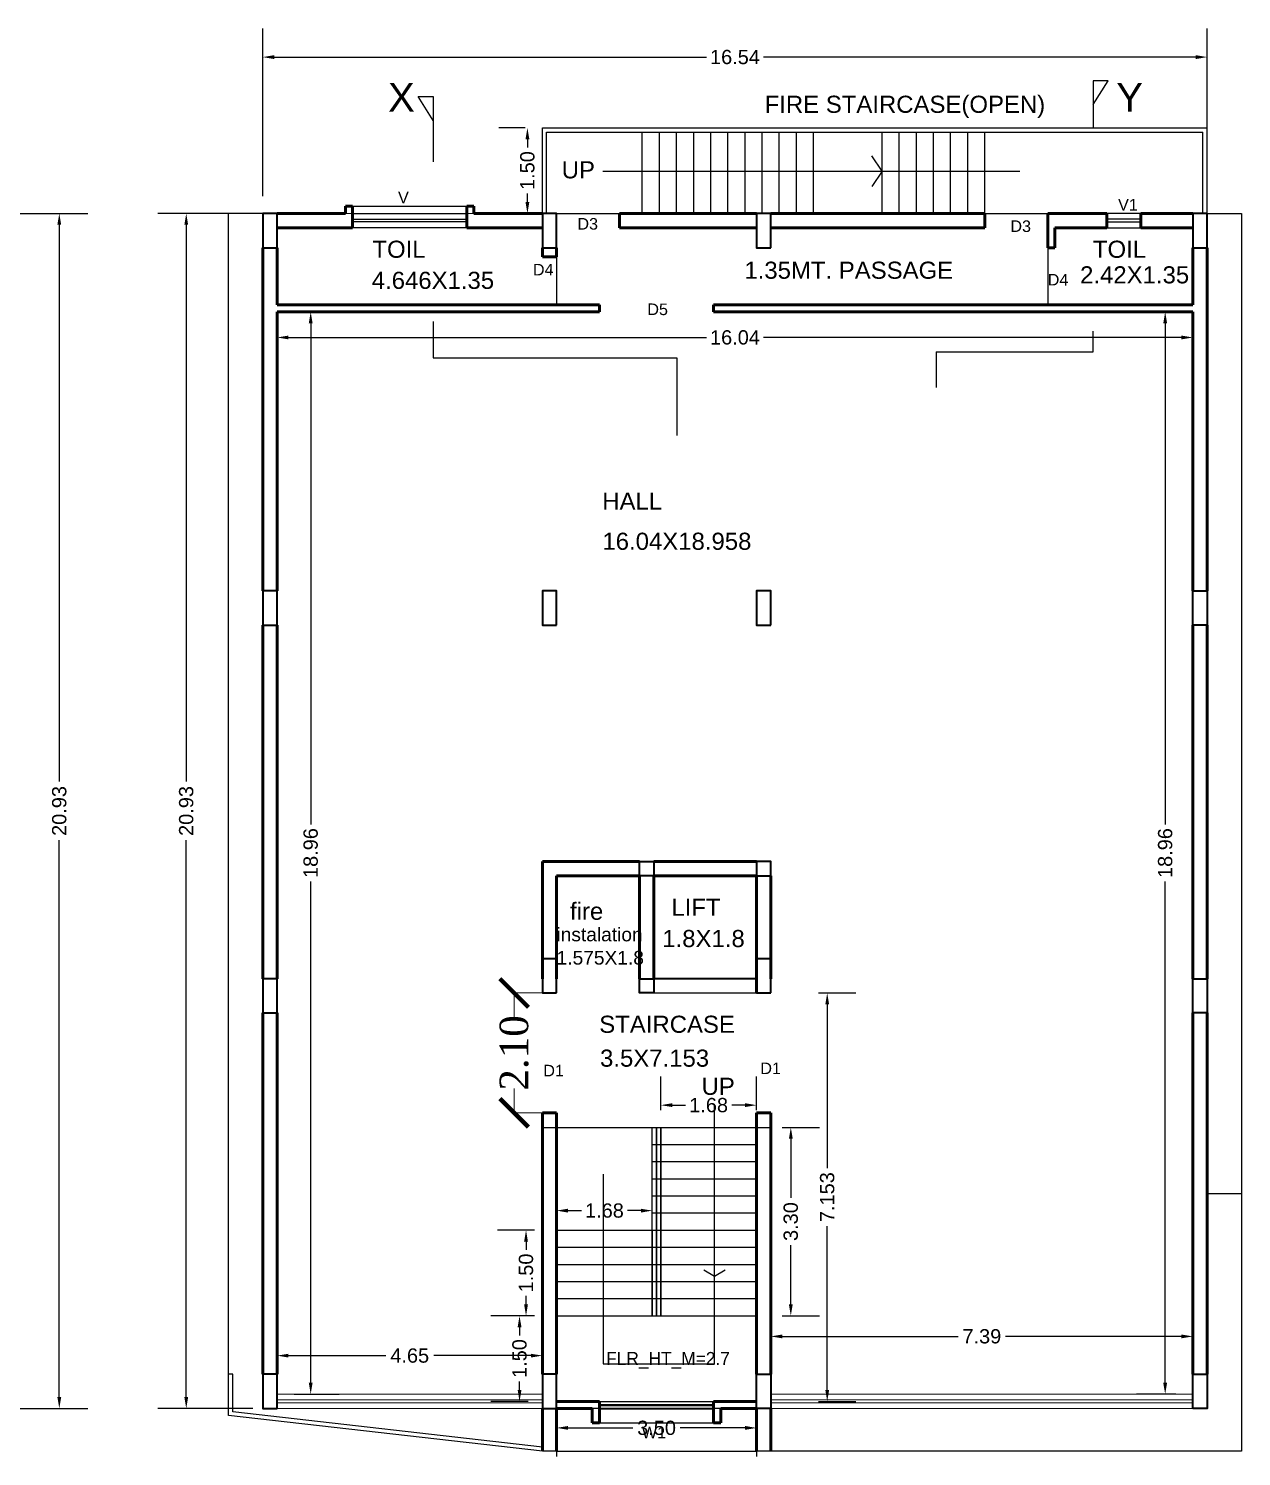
# Model space of a CAD drawing. Header units: metres. Extents: x 1218 to 1385, y 326 to 504.
# Drawn here: x 1268.76 to 1290.01, y 445.71 to 470.72 of the extents above; entities that cross this region are included whole.
import ezdxf

# ---------------------------------------------------------------- set-up
doc = ezdxf.new("R2010")
doc.units = ezdxf.units.M
doc.header["$MEASUREMENT"] = 0
for name, pattern in [('ACAD_ISO02W100', [15, 12, -3]), ('CONTINULUS', [0]), ('DASHED', [0])]:
    doc.linetypes.add(name, pattern=pattern)
for name, color, linetype, lineweight in [('BLK_1_FLR_1_BLT_UP_AREA', 41, 'DASHED', 9), ('BLK_1_FLR_1_BLT_UP_AREA_DEDUCT', 41, 'DASHED', 9), ('BLK_1_FLR_1_EXIT_WIDTH_DOOR', 7, 'Continuous', 0), ('BLK_1_FLR_1_LIFT_1', 1, 'DASHED', 9), ('BLK_1_FLR_1_STAIR_1_FLIGHT_1', 7, 'Continuous', 0), ('BLK_1_FLR_1_STAIR_1_FLIGHT_2', 7, 'Continuous', 0), ('BLK_1_FLR_1_STAIR_1_LANDING_1', 7, 'Continuous', 0), ('TEXX', 4, 'Continuous', 35), ('wall', 92, 'Continuous', 50), ('win', 40, 'Continuous', 20)]:
    doc.layers.add(name, color=color, linetype=linetype, lineweight=lineweight)
doc.layers.add('BLK_1_FLR_1_STAIR_1', color=7, linetype='Continuous', plot=False)
doc.layers.add('Legend', color=7, linetype='Continuous')
doc.layers.add('Text', color=7, linetype='Continuous')
doc.styles.add('PreDCRFont', font='arial.ttf', dxfattribs={"height": 0.25})
doc.styles.add('style2', font='arial.ttf', dxfattribs={"height": 0.25})
doc.styles.add('TNR', font='times.ttf', dxfattribs={"height": 0.5})
doc.dimstyles.new('ARCHANA', dxfattribs={"dimscale": 0, "dimtxt": 0.5, "dimasz": 0.5, "dimexe": 0, "dimexo": 0, "dimgap": 0, "dimtad": 0, "dimzin": 0, "dimdsep": 46, "dimtxsty": 'TNR', "dimblk": 'ARCHTICK', "dimcen": 0.09, "dimclrd": 36, "dimclre": 36, "dimclrt": 7, "dimadec": 0, "dimazin": 0, "dimtfac": 1, "dimtofl": 0, "dimtmove": 0, "dimatfit": 3, "dimldrblk": 'ARCHTICK', "dimfxl": 1, "dimfrac": 2, "dimtolj": 1, "dimtzin": 0, "dimlwd": -1, "dimlwe": -1, "dimarcsym": 0})
doc.dimstyles.new('Copy of Standard2', dxfattribs={"dimtxt": 0.25, "dimasz": 0.2, "dimexe": 0.5, "dimexo": 0.3, "dimgap": 0.09, "dimtad": 0, "dimtoh": 1, "dimzin": 0, "dimdsep": 46, "dimtxsty": 'PreDCRFont', "dimcen": 0.025, "dimdle": 0.1, "dimadec": 0, "dimazin": 0, "dimtfac": 1, "dimtofl": 0, "dimtmove": 2, "dimatfit": 3, "dimfxl": 0.18, "dimtolj": 1, "dimtzin": 0, "dimarcsym": 0})

# ---------------------------------------------------------------- blocks, each defined once
blk = doc.blocks.new('*D0')
at = {"layer": 'Defpoints', "color": 0, "linetype": 'Continuous', "transparency": 16777216}
for p in [(1277.763, 468.987), (1277.501, 467.487), (1277.763, 467.487)]:
    blk.add_point(p, dxfattribs=at)
at = {"layer": 'Text', "color": 0, "linetype": 'Continuous', "lineweight": -2, "transparency": 16777216}
for p, q in [((1277.463, 468.987), (1277.001, 468.987)), ((1277.501, 468.787), (1277.501, 468.639)), ((1277.501, 467.687), (1277.501, 467.834)), ((1277.463, 467.487), (1277.001, 467.487))]:
    blk.add_line(p, q, dxfattribs=at)
at = {"layer": 'Text', "color": 0, "linetype": 'Continuous', "transparency": 16777216}
for points in [[(1277.468, 468.787), (1277.535, 468.787), (1277.501, 468.987)], [(1277.468, 467.687), (1277.535, 467.687), (1277.501, 467.487)]]:
    blk.add_solid(points, dxfattribs=at)
at = {"layer": 'Text', "color": 0, "linetype": 'Continuous', "transparency": 16777216, "insert": (1277.501, 468.237), "char_height": 0.25, "attachment_point": 5, "rotation": 90, "style": 'PreDCRFont'}
blk.add_mtext('\\A1;1.50', dxfattribs=at)
blk = doc.blocks.new('*D30')
at = {"layer": 'Defpoints', "color": 0, "linetype": 'Continuous', "transparency": 16777216}
for p in [(1267.967, 467.487), (1269.303, 467.487), (1267.967, 446.554)]:
    blk.add_point(p, dxfattribs=at)
at = {"layer": 'Text', "color": 0, "linetype": 'Continuous', "lineweight": -2, "transparency": 16777216}
for p, q in [((1268.267, 467.487), (1269.803, 467.487)), ((1269.303, 467.287), (1269.303, 457.534)), ((1269.303, 446.754), (1269.303, 456.506)), ((1268.267, 446.554), (1269.803, 446.554))]:
    blk.add_line(p, q, dxfattribs=at)
at = {"layer": 'Text', "color": 0, "linetype": 'Continuous', "transparency": 16777216}
for points in [[(1269.269, 467.287), (1269.336, 467.287), (1269.303, 467.487)], [(1269.269, 446.754), (1269.336, 446.754), (1269.303, 446.554)]]:
    blk.add_solid(points, dxfattribs=at)
at = {"layer": 'Text', "color": 0, "linetype": 'Continuous', "transparency": 16777216, "insert": (1269.303, 457.02), "char_height": 0.25, "attachment_point": 5, "rotation": 90, "style": 'PreDCRFont'}
blk.add_mtext('\\A1;20.93', dxfattribs=at)
blk = doc.blocks.new('*D40')
at = {"layer": 'Defpoints', "color": 0, "linetype": 'Continuous', "transparency": 16777216}
for p in [(1289.156, 465.762), (1288.671, 446.804), (1289.156, 446.804)]:
    blk.add_point(p, dxfattribs=at)
at = {"layer": 'Text', "color": 0, "linetype": 'Continuous', "lineweight": -2, "transparency": 16777216}
for p, q in [((1288.856, 465.762), (1288.171, 465.762)), ((1288.671, 465.562), (1288.671, 456.783)), ((1288.671, 447.004), (1288.671, 455.783)), ((1288.856, 446.804), (1288.171, 446.804))]:
    blk.add_line(p, q, dxfattribs=at)
at = {"layer": 'Text', "color": 0, "linetype": 'Continuous', "transparency": 16777216}
for points in [[(1288.637, 465.562), (1288.704, 465.562), (1288.671, 465.762)], [(1288.637, 447.004), (1288.704, 447.004), (1288.671, 446.804)]]:
    blk.add_solid(points, dxfattribs=at)
at = {"layer": 'Text', "color": 0, "linetype": 'Continuous', "transparency": 16777216, "insert": (1288.671, 456.283), "char_height": 0.25, "attachment_point": 5, "rotation": 90, "style": 'PreDCRFont'}
blk.add_mtext('\\A1;18.96', dxfattribs=at)
blk = doc.blocks.new('*D41')
at = {"layer": 'Defpoints', "color": 0, "linetype": 'Continuous', "transparency": 16777216}
for p in [(1281.763, 451.482), (1289.156, 451.482), (1289.156, 447.817)]:
    blk.add_point(p, dxfattribs=at)
at = {"layer": 'Text', "color": 0, "linetype": 'Continuous', "lineweight": -2, "transparency": 16777216}
for p, q in [((1281.763, 451.182), (1281.763, 447.317)), ((1289.156, 451.182), (1289.156, 447.317)), ((1281.963, 447.817), (1285.046, 447.817)), ((1288.956, 447.817), (1285.874, 447.817))]:
    blk.add_line(p, q, dxfattribs=at)
at = {"layer": 'Text', "color": 0, "linetype": 'Continuous', "transparency": 16777216}
for points in [[(1281.963, 447.85), (1281.963, 447.783), (1281.763, 447.817)], [(1288.956, 447.85), (1288.956, 447.783), (1289.156, 447.817)]]:
    blk.add_solid(points, dxfattribs=at)
at = {"layer": 'Text', "color": 0, "linetype": 'Continuous', "transparency": 16777216, "insert": (1285.46, 447.817), "char_height": 0.25, "attachment_point": 5, "style": 'PreDCRFont'}
blk.add_mtext('\\A1;7.39', dxfattribs=at)
blk = doc.blocks.new('*D42')
at = {"layer": 'Defpoints', "color": 0, "linetype": 'Continuous', "transparency": 16777216}
for p in [(1273.116, 451.482), (1277.763, 451.482), (1273.116, 447.48)]:
    blk.add_point(p, dxfattribs=at)
at = {"layer": 'Text', "color": 0, "linetype": 'Continuous', "lineweight": -2, "transparency": 16777216}
for p, q in [((1273.116, 451.182), (1273.116, 446.98)), ((1277.763, 451.182), (1277.763, 446.98)), ((1273.316, 447.48), (1275.019, 447.48)), ((1277.563, 447.48), (1275.86, 447.48))]:
    blk.add_line(p, q, dxfattribs=at)
at = {"layer": 'Text', "color": 0, "linetype": 'Continuous', "transparency": 16777216}
for points in [[(1273.316, 447.513), (1273.316, 447.447), (1273.116, 447.48)], [(1277.563, 447.513), (1277.563, 447.447), (1277.763, 447.48)]]:
    blk.add_solid(points, dxfattribs=at)
at = {"layer": 'Text', "color": 0, "linetype": 'Continuous', "transparency": 16777216, "insert": (1275.44, 447.48), "char_height": 0.25, "attachment_point": 5, "style": 'PreDCRFont'}
blk.add_mtext('\\A1;4.65', dxfattribs=at)
blk = doc.blocks.new('*D43')
at = {"layer": 'Defpoints', "color": 0, "linetype": 'Continuous', "transparency": 16777216}
for p in [(1273.116, 465.762), (1273.706, 465.762), (1273.116, 446.804)]:
    blk.add_point(p, dxfattribs=at)
at = {"layer": 'Text', "color": 0, "linetype": 'Continuous', "lineweight": -2, "transparency": 16777216}
for p, q in [((1273.416, 465.762), (1274.206, 465.762)), ((1273.706, 465.562), (1273.706, 456.783)), ((1273.706, 447.004), (1273.706, 455.783)), ((1273.416, 446.804), (1274.206, 446.804))]:
    blk.add_line(p, q, dxfattribs=at)
at = {"layer": 'Text', "color": 0, "linetype": 'Continuous', "transparency": 16777216}
for points in [[(1273.672, 465.562), (1273.739, 465.562), (1273.706, 465.762)], [(1273.672, 447.004), (1273.739, 447.004), (1273.706, 446.804)]]:
    blk.add_solid(points, dxfattribs=at)
at = {"layer": 'Text', "color": 0, "linetype": 'Continuous', "transparency": 16777216, "insert": (1273.706, 456.283), "char_height": 0.25, "attachment_point": 5, "rotation": 90, "style": 'PreDCRFont'}
blk.add_mtext('\\A1;18.96', dxfattribs=at)
blk = doc.blocks.new('*D44')
at = {"layer": 'Defpoints', "color": 0, "linetype": 'Continuous', "transparency": 16777216}
for p in [(1273.116, 465.762), (1289.156, 465.762), (1289.156, 465.314)]:
    blk.add_point(p, dxfattribs=at)
at = {"layer": 'Text', "color": 0, "linetype": 'Continuous', "lineweight": -2, "transparency": 16777216}
for p, q in [((1273.116, 465.462), (1273.116, 464.814)), ((1289.156, 465.462), (1289.156, 464.814)), ((1273.316, 465.314), (1280.637, 465.314)), ((1288.956, 465.314), (1281.636, 465.314))]:
    blk.add_line(p, q, dxfattribs=at)
at = {"layer": 'Text', "color": 0, "linetype": 'Continuous', "transparency": 16777216}
for points in [[(1273.316, 465.347), (1273.316, 465.281), (1273.116, 465.314)], [(1288.956, 465.347), (1288.956, 465.281), (1289.156, 465.314)]]:
    blk.add_solid(points, dxfattribs=at)
at = {"layer": 'Text', "color": 0, "linetype": 'Continuous', "transparency": 16777216, "insert": (1281.136, 465.314), "char_height": 0.25, "attachment_point": 5, "style": 'PreDCRFont'}
blk.add_mtext('\\A1;16.04', dxfattribs=at)
blk = doc.blocks.new('*D86')
at = {"layer": 'Defpoints', "color": 0, "linetype": 'Continuous', "transparency": 16777216}
for p in [(1271.526, 467.487), (1272.991, 467.487), (1272.991, 446.554)]:
    blk.add_point(p, dxfattribs=at)
at = {"layer": 'Text', "color": 0, "linetype": 'Continuous', "lineweight": -2, "transparency": 16777216}
for p, q in [((1272.691, 467.487), (1271.026, 467.487)), ((1271.526, 467.287), (1271.526, 457.534)), ((1271.526, 446.754), (1271.526, 456.506)), ((1272.691, 446.554), (1271.026, 446.554))]:
    blk.add_line(p, q, dxfattribs=at)
at = {"layer": 'Text', "color": 0, "linetype": 'Continuous', "transparency": 16777216}
for points in [[(1271.493, 467.287), (1271.559, 467.287), (1271.526, 467.487)], [(1271.493, 446.754), (1271.559, 446.754), (1271.526, 446.554)]]:
    blk.add_solid(points, dxfattribs=at)
at = {"layer": 'Text', "color": 0, "linetype": 'Continuous', "transparency": 16777216, "insert": (1271.526, 457.02), "char_height": 0.25, "attachment_point": 5, "rotation": 90, "style": 'PreDCRFont'}
blk.add_mtext('\\A1;20.93', dxfattribs=at)
blk = doc.blocks.new('*D87')
at = {"layer": 'Defpoints', "color": 0, "linetype": 'Continuous', "transparency": 16777216}
for p in [(1289.406, 470.225), (1272.866, 467.487), (1289.406, 467.487)]:
    blk.add_point(p, dxfattribs=at)
at = {"layer": 'Text', "color": 0, "linetype": 'Continuous', "lineweight": -2, "transparency": 16777216}
for p, q in [((1272.866, 467.787), (1272.866, 470.725)), ((1289.406, 467.787), (1289.406, 470.725)), ((1273.066, 470.225), (1280.637, 470.225)), ((1289.206, 470.225), (1281.636, 470.225))]:
    blk.add_line(p, q, dxfattribs=at)
at = {"layer": 'Text', "color": 0, "linetype": 'Continuous', "transparency": 16777216}
for points in [[(1273.066, 470.258), (1273.066, 470.191), (1272.866, 470.225)], [(1289.206, 470.258), (1289.206, 470.191), (1289.406, 470.225)]]:
    blk.add_solid(points, dxfattribs=at)
at = {"layer": 'Text', "color": 0, "linetype": 'Continuous', "transparency": 16777216, "insert": (1281.136, 470.225), "char_height": 0.25, "attachment_point": 5, "style": 'PreDCRFont'}
blk.add_mtext('\\A1;16.54', dxfattribs=at)
blk = doc.blocks.new('*D90')
at = {"layer": 'Defpoints', "color": 0, "linetype": 'Continuous', "transparency": 16777216}
for p in [(1280.613, 453.832), (1280.613, 446.679), (1282.752, 446.679)]:
    blk.add_point(p, dxfattribs=at)
at = {"layer": 'Text', "color": 0, "linetype": 'Continuous', "lineweight": -2, "transparency": 16777216}
for p, q in [((1282.602, 453.832), (1283.252, 453.832)), ((1282.752, 453.632), (1282.752, 450.766)), ((1282.752, 446.879), (1282.752, 449.745)), ((1282.602, 446.679), (1283.252, 446.679))]:
    blk.add_line(p, q, dxfattribs=at)
at = {"layer": 'Text', "color": 0, "linetype": 'Continuous', "transparency": 16777216}
for points in [[(1282.719, 453.632), (1282.785, 453.632), (1282.752, 453.832)], [(1282.719, 446.879), (1282.785, 446.879), (1282.752, 446.679)]]:
    blk.add_solid(points, dxfattribs=at)
at = {"layer": 'Text', "color": 0, "linetype": 'Continuous', "transparency": 16777216, "insert": (1282.752, 450.256), "char_height": 0.25, "attachment_point": 5, "rotation": 90, "style": 'PreDCRFont'}
blk.add_mtext('\\A1;7.153', dxfattribs=at)
blk = doc.blocks.new('*D139')
at = {"layer": 'BLK_1_FLR_1_STAIR_1_FLIGHT_2', "color": 0, "linetype": 'Continuous', "lineweight": -2, "transparency": 16777216}
for p, q in [((1278.013, 449.978), (1278.013, 450.52)), ((1279.688, 449.978), (1279.688, 450.52)), ((1278.213, 450.02), (1278.447, 450.02)), ((1279.488, 450.02), (1279.254, 450.02))]:
    blk.add_line(p, q, dxfattribs=at)
at = {"layer": 'BLK_1_FLR_1_STAIR_1_FLIGHT_2', "color": 0, "linetype": 'Continuous', "transparency": 16777216}
for points in [[(1278.213, 450.053), (1278.213, 449.986), (1278.013, 450.02)], [(1279.488, 450.053), (1279.488, 449.986), (1279.688, 450.02)]]:
    blk.add_solid(points, dxfattribs=at)
at = {"layer": 'Defpoints', "color": 0, "linetype": 'Continuous', "transparency": 16777216}
for p in [(1279.688, 450.02), (1278.013, 449.678), (1279.688, 449.678)]:
    blk.add_point(p, dxfattribs=at)
at = {"layer": 'BLK_1_FLR_1_STAIR_1_FLIGHT_2', "color": 0, "linetype": 'Continuous', "transparency": 16777216, "insert": (1278.85, 450.02), "char_height": 0.25, "attachment_point": 5, "style": 'PreDCRFont'}
blk.add_mtext('\\A1;1.68', dxfattribs=at)
blk = doc.blocks.new('*D140')
at = {"layer": 'BLK_1_FLR_1_STAIR_1_FLIGHT_1', "color": 0, "linetype": 'Continuous', "lineweight": -2, "transparency": 16777216}
for p, q in [((1281.964, 451.478), (1282.614, 451.478)), ((1282.114, 451.278), (1282.114, 450.243)), ((1282.114, 448.378), (1282.114, 449.414)), ((1281.964, 448.178), (1282.614, 448.178))]:
    blk.add_line(p, q, dxfattribs=at)
at = {"layer": 'BLK_1_FLR_1_STAIR_1_FLIGHT_1', "color": 0, "linetype": 'Continuous', "transparency": 16777216}
for points in [[(1282.081, 451.278), (1282.148, 451.278), (1282.114, 451.478)], [(1282.081, 448.378), (1282.148, 448.378), (1282.114, 448.178)]]:
    blk.add_solid(points, dxfattribs=at)
at = {"layer": 'Defpoints', "color": 0, "linetype": 'Continuous', "transparency": 16777216}
for p in [(1281.513, 451.478), (1282.114, 451.478), (1281.513, 448.178)]:
    blk.add_point(p, dxfattribs=at)
at = {"layer": 'BLK_1_FLR_1_STAIR_1_FLIGHT_1', "color": 0, "linetype": 'Continuous', "transparency": 16777216, "insert": (1282.114, 449.828), "char_height": 0.25, "attachment_point": 5, "rotation": 90, "style": 'PreDCRFont'}
blk.add_mtext('\\A1;3.30', dxfattribs=at)
blk = doc.blocks.new('*D141')
at = {"layer": 'BLK_1_FLR_1_STAIR_1_FLIGHT_1', "color": 0, "linetype": 'Continuous', "lineweight": -2, "transparency": 16777216}
for p, q in [((1279.838, 451.778), (1279.838, 452.367)), ((1281.513, 451.778), (1281.513, 452.367)), ((1280.038, 451.867), (1280.272, 451.867)), ((1281.313, 451.867), (1281.079, 451.867))]:
    blk.add_line(p, q, dxfattribs=at)
at = {"layer": 'BLK_1_FLR_1_STAIR_1_FLIGHT_1', "color": 0, "linetype": 'Continuous', "transparency": 16777216}
for points in [[(1280.038, 451.901), (1280.038, 451.834), (1279.838, 451.867)], [(1281.313, 451.901), (1281.313, 451.834), (1281.513, 451.867)]]:
    blk.add_solid(points, dxfattribs=at)
at = {"layer": 'Defpoints', "color": 0, "linetype": 'Continuous', "transparency": 16777216}
for p in [(1281.513, 451.867), (1279.838, 451.478), (1281.513, 451.478)]:
    blk.add_point(p, dxfattribs=at)
at = {"layer": 'BLK_1_FLR_1_STAIR_1_FLIGHT_1', "color": 0, "linetype": 'Continuous', "transparency": 16777216, "insert": (1280.675, 451.867), "char_height": 0.25, "attachment_point": 5, "style": 'PreDCRFont'}
blk.add_mtext('\\A1;1.68', dxfattribs=at)
blk = doc.blocks.new('*D142')
at = {"layer": 'BLK_1_FLR_1_STAIR_1_LANDING_1', "color": 0, "lineweight": -2, "transparency": 16777216}
for p, q in [((1277.513, 448.178), (1276.863, 448.178)), ((1277.363, 447.978), (1277.363, 447.831)), ((1277.363, 446.879), (1277.363, 447.026)), ((1277.513, 446.679), (1276.863, 446.679))]:
    blk.add_line(p, q, dxfattribs=at)
at = {"layer": 'BLK_1_FLR_1_STAIR_1_LANDING_1', "color": 0, "transparency": 16777216}
for points in [[(1277.33, 447.978), (1277.397, 447.978), (1277.363, 448.178)], [(1277.33, 446.879), (1277.397, 446.879), (1277.363, 446.679)]]:
    blk.add_solid(points, dxfattribs=at)
at = {"layer": 'Defpoints', "color": 0, "transparency": 16777216}
for p in [(1278.013, 448.178), (1277.363, 446.679), (1278.013, 446.679)]:
    blk.add_point(p, dxfattribs=at)
at = {"layer": 'BLK_1_FLR_1_STAIR_1_LANDING_1', "color": 0, "transparency": 16777216, "insert": (1277.363, 447.429), "char_height": 0.25, "attachment_point": 5, "rotation": 90, "style": 'PreDCRFont'}
blk.add_mtext('\\A1;1.50', dxfattribs=at)
blk = doc.blocks.new('*D143')
at = {"layer": 'BLK_1_FLR_1_STAIR_1_LANDING_1', "color": 0, "lineweight": -2, "transparency": 16777216}
for p, q in [((1278.013, 446.364), (1278.013, 445.714)), ((1278.213, 446.214), (1279.349, 446.214)), ((1281.313, 446.214), (1280.177, 446.214)), ((1281.513, 446.364), (1281.513, 445.714))]:
    blk.add_line(p, q, dxfattribs=at)
at = {"layer": 'BLK_1_FLR_1_STAIR_1_LANDING_1', "color": 0, "transparency": 16777216}
for points in [[(1278.213, 446.248), (1278.213, 446.181), (1278.013, 446.214)], [(1281.313, 446.248), (1281.313, 446.181), (1281.513, 446.214)]]:
    blk.add_solid(points, dxfattribs=at)
at = {"layer": 'Defpoints', "color": 0, "transparency": 16777216}
for p in [(1278.013, 446.679), (1281.513, 446.679), (1281.513, 446.214)]:
    blk.add_point(p, dxfattribs=at)
at = {"layer": 'BLK_1_FLR_1_STAIR_1_LANDING_1', "color": 0, "transparency": 16777216, "insert": (1279.763, 446.214), "char_height": 0.25, "attachment_point": 5, "style": 'PreDCRFont'}
blk.add_mtext('\\A1;3.50', dxfattribs=at)
blk = doc.blocks.new('*D144')
at = {"layer": 'BLK_1_FLR_1_STAIR_1_FLIGHT_2', "color": 0, "linetype": 'Continuous', "lineweight": -2, "transparency": 16777216}
for p, q in [((1277.627, 449.678), (1276.977, 449.678)), ((1277.477, 449.478), (1277.477, 449.331)), ((1277.477, 448.378), (1277.477, 448.526)), ((1277.627, 448.178), (1276.977, 448.178))]:
    blk.add_line(p, q, dxfattribs=at)
at = {"layer": 'BLK_1_FLR_1_STAIR_1_FLIGHT_2', "color": 0, "linetype": 'Continuous', "transparency": 16777216}
for points in [[(1277.443, 449.478), (1277.51, 449.478), (1277.477, 449.678)], [(1277.443, 448.378), (1277.51, 448.378), (1277.477, 448.178)]]:
    blk.add_solid(points, dxfattribs=at)
at = {"layer": 'Defpoints', "color": 0, "linetype": 'Continuous', "transparency": 16777216}
for p in [(1278.013, 449.678), (1277.477, 448.178), (1278.013, 448.178)]:
    blk.add_point(p, dxfattribs=at)
at = {"layer": 'BLK_1_FLR_1_STAIR_1_FLIGHT_2', "color": 0, "linetype": 'Continuous', "transparency": 16777216, "insert": (1277.477, 448.928), "char_height": 0.25, "attachment_point": 5, "rotation": 90, "style": 'PreDCRFont'}
blk.add_mtext('\\A1;1.50', dxfattribs=at)
blk = doc.blocks.new('_ArchTick')
at = {"color": 0, "linetype": 'ByBlock', "const_width": 0.15}
blk.add_lwpolyline([(-0.5, -0.5), (0.5, 0.5)], dxfattribs=at)
blk = doc.blocks.new('*D181')
at = {"layer": 'BLK_1_FLR_1_EXIT_WIDTH_DOOR', "color": 36, "ltscale": 0.5, "transparency": 16777216}
for p, q in [((1277.763, 453.832), (1277.27, 453.832)), ((1277.27, 453.832), (1277.27, 453.407)), ((1277.27, 451.732), (1277.27, 452.157)), ((1277.763, 451.732), (1277.27, 451.732))]:
    blk.add_line(p, q, dxfattribs=at)
at = {"layer": 'Defpoints', "color": 0, "ltscale": 0.5, "transparency": 16777216}
for p in [(1277.27, 453.832), (1277.763, 453.832), (1277.763, 451.732)]:
    blk.add_point(p, dxfattribs=at)
at = {"layer": 'BLK_1_FLR_1_EXIT_WIDTH_DOOR', "color": 36, "ltscale": 0.5, "transparency": 16777216, "xscale": 0.5, "yscale": 0.5, "zscale": 0.5}
for p, rotation in [((1277.27, 453.832), 90), ((1277.27, 451.732), 270)]:
    blk.add_blockref('_ArchTick', p, dxfattribs=dict(at, rotation=rotation))
at = {"layer": 'BLK_1_FLR_1_EXIT_WIDTH_DOOR', "color": 7, "ltscale": 0.5, "transparency": 16777216, "insert": (1277.27, 452.782), "char_height": 0.5, "attachment_point": 5, "rotation": 90, "style": 'TNR'}
blk.add_mtext('\\A1;2.10', dxfattribs=at)

msp = doc.modelspace()

# ---------------------------------------------------------------- linework, layer by layer
at = {"linetype": 'Continuous'}
for p, q in [((1277.7629, 468.9869), (1289.4063, 468.9869)), ((1277.7629, 467.4869), (1277.7629, 468.9869)), ((1289.4063, 467.4869), (1289.4063, 468.9869)), ((1277.8379, 468.9119), (1289.3313, 468.9119)), ((1277.8379, 467.4869), (1277.8379, 468.9119)), ((1279.5129, 467.4869), (1279.5129, 468.9119)), ((1279.8129, 467.4869), (1279.8129, 468.9119)), ((1280.1129, 467.4869), (1280.1129, 468.9119)), ((1280.4129, 467.4869), (1280.4129, 468.9119)), ((1280.7129, 467.4869), (1280.7129, 468.9119)), ((1281.0129, 467.4869), (1281.0129, 468.9119)), ((1281.3129, 467.4869), (1281.3129, 468.9119)), ((1281.6129, 467.4869), (1281.6129, 468.9119)), ((1281.9129, 467.4869), (1281.9129, 468.9119)), ((1282.2129, 467.4869), (1282.2129, 468.9119)), ((1282.5129, 467.4869), (1282.5129, 468.9119)), ((1283.7129, 467.4869), (1283.7129, 468.9119)), ((1284.0129, 467.4869), (1284.0129, 468.9119)), ((1284.3129, 467.4869), (1284.3129, 468.9119)), ((1284.6129, 467.4869), (1284.6129, 468.9119)), ((1284.9129, 467.4869), (1284.9129, 468.9119)), ((1285.2129, 467.4869), (1285.2129, 468.9119)), ((1285.5129, 467.4869), (1285.5129, 468.9119)), ((1289.3313, 467.4869), (1289.3313, 468.9119)), ((1272.2665, 446.4289), (1272.2665, 467.4869)), ((1272.8665, 467.4869), (1272.2665, 467.4869)), ((1274.4397, 467.6119), (1276.4397, 467.6119)), ((1274.4397, 467.4869), (1276.4397, 467.4869)), ((1278.0129, 467.4869), (1279.1129, 467.4869)), ((1285.5129, 467.4869), (1286.6129, 467.4869)), ((1288.2471, 467.4869), (1287.6471, 467.4869)), ((1289.4063, 467.4869), (1290.0063, 467.4869)), ((1290.0063, 467.4869), (1290.0063, 445.8039)), ((1274.4397, 467.3869), (1276.4397, 467.3869)), ((1276.4397, 467.3369), (1274.4397, 467.3369)), ((1276.4397, 467.2369), (1274.4397, 467.2369)), ((1288.2471, 467.3869), (1287.6471, 467.3869)), ((1287.6471, 467.3369), (1288.2471, 467.3369)), ((1287.6471, 467.2369), (1288.2471, 467.2369)), ((1278.0129, 466.7269), (1278.0129, 465.8869)), ((1286.6129, 466.8869), (1286.6129, 465.8869)), ((1279.7129, 454.0824), (1281.5129, 454.0824)), ((1279.7129, 453.8324), (1281.5129, 453.8324)), ((1279.6879, 448.1784), (1279.6879, 451.4784)), ((1279.6879, 451.4784), (1281.5129, 451.4784)), ((1279.7629, 448.1784), (1279.7629, 451.4784)), ((1279.8379, 448.1784), (1279.8379, 451.4784)), ((1279.6879, 451.1784), (1281.5129, 451.1784)), ((1279.6879, 450.8784), (1281.5129, 450.8784)), ((1279.6879, 450.5784), (1281.5129, 450.5784)), ((1279.7629, 450.5784), (1281.5129, 450.5784)), ((1279.6879, 450.2784), (1281.5129, 450.2784)), ((1279.7629, 450.2784), (1281.5129, 450.2784)), ((1289.4063, 450.3181), (1290.0063, 450.3181)), ((1279.6879, 449.9784), (1281.5129, 449.9784)), ((1279.6879, 449.9784), (1281.5129, 449.9784)), ((1278.0129, 449.6784), (1281.5129, 449.6784)), ((1278.0129, 449.3784), (1281.5129, 449.3784)), ((1278.0129, 449.0784), (1281.5129, 449.0784)), ((1278.0129, 448.7784), (1281.5129, 448.7784)), ((1278.0129, 448.4784), (1281.5129, 448.4784)), ((1278.0129, 448.1784), (1281.5129, 448.1784)), ((1272.3415, 447.1539), (1272.2665, 447.1539)), ((1272.3415, 446.4958), (1272.3415, 447.1539)), ((1278.7629, 446.6789), (1280.7629, 446.6789)), ((1278.7629, 446.6265), (1280.7629, 446.6265)), ((1278.7629, 446.6084), (1280.7629, 446.6084)), ((1278.7629, 446.5504), (1280.7629, 446.5504)), ((1278.7629, 446.3004), (1280.7629, 446.3004)), ((1290.0063, 445.8039), (1281.7629, 445.8039))]:
    msp.add_line(p, q, dxfattribs=at)
at = {"linetype": 'ACAD_ISO02W100'}
for p, q in [((1277.7629, 445.8794), (1272.3415, 446.4958)), ((1277.7629, 445.8039), (1272.2665, 446.4289))]:
    msp.add_line(p, q, dxfattribs=at)
at = {"linetype": 'Continuous'}
for points in [[(1283.7129, 468.2278), (1283.5343, 468.4977)], [(1278.8226, 468.2278), (1286.1228, 468.2278)], [(1283.7129, 468.2278), (1283.5343, 467.9578)], [(1278.8298, 450.6582), (1278.8298, 447.3383), (1280.7754, 447.3383), (1280.7754, 451.8823)]]:
    msp.add_lwpolyline(points, dxfattribs=at)
at = {"layer": 'BLK_1_FLR_1_BLT_UP_AREA', "color": 41, "linetype": 'CONTINULUS', "ltscale": 0.05}
msp.add_lwpolyline([(1289.4063, 467.4869), (1272.8665, 467.4869), (1272.8665, 446.5539), (1289.4063, 446.5539)], close=True, dxfattribs=at)
at = {"layer": 'BLK_1_FLR_1_BLT_UP_AREA_DEDUCT', "color": 41, "linetype": 'Continuous'}
msp.add_lwpolyline([(1281.5129, 455.8824), (1279.7129, 455.8824), (1279.7129, 454.0824), (1281.5129, 454.0824)], close=True, dxfattribs=at)
at = {"layer": 'BLK_1_FLR_1_LIFT_1', "color": 1, "linetype": 'CONTINULUS', "ltscale": 0.05}
msp.add_lwpolyline([(1281.5129, 455.8824), (1279.7129, 455.8824), (1279.7129, 454.0928), (1281.5129, 454.0928)], close=True, dxfattribs=at)
at = {"layer": 'BLK_1_FLR_1_STAIR_1'}
msp.add_lwpolyline([(1277.7629, 451.4784), (1281.7629, 451.4784), (1281.7629, 446.5539), (1277.7629, 446.5539)], close=True, dxfattribs=at)
at = {"layer": 'BLK_1_FLR_1_STAIR_1_FLIGHT_1', "color": 3}
for p, q in [((1279.8379, 451.4784), (1281.5129, 451.4784)), ((1279.8379, 451.1784), (1281.5129, 451.1784)), ((1279.8379, 450.8784), (1281.5129, 450.8784)), ((1279.8379, 450.5784), (1281.5129, 450.5784)), ((1279.8379, 450.2784), (1281.5129, 450.2784)), ((1279.8379, 449.9784), (1281.5129, 449.9784)), ((1279.8379, 449.6784), (1281.5129, 449.6784)), ((1279.8379, 449.3784), (1281.5129, 449.3784)), ((1279.8379, 449.0784), (1281.5129, 449.0784)), ((1279.8379, 448.7784), (1281.5129, 448.7784)), ((1279.8379, 448.4784), (1281.5129, 448.4784)), ((1279.8379, 448.1784), (1281.5129, 448.1784))]:
    msp.add_line(p, q, dxfattribs=at)
at = {"layer": 'BLK_1_FLR_1_STAIR_1_FLIGHT_1'}
msp.add_lwpolyline([(1281.5129, 451.4784), (1279.8379, 451.4784), (1279.8379, 448.1784), (1281.5129, 448.1784)], close=True, dxfattribs=at)
at = {"layer": 'BLK_1_FLR_1_STAIR_1_FLIGHT_2', "color": 3}
for p, q in [((1278.0129, 449.6784), (1279.6879, 449.6784)), ((1278.0129, 449.3784), (1279.6879, 449.3784)), ((1278.0129, 449.0784), (1279.6879, 449.0784)), ((1278.0129, 448.7784), (1279.6879, 448.7784)), ((1278.0129, 448.4784), (1279.6879, 448.4784)), ((1278.0129, 448.1784), (1279.6879, 448.1784))]:
    msp.add_line(p, q, dxfattribs=at)
at = {"layer": 'BLK_1_FLR_1_STAIR_1_FLIGHT_2'}
msp.add_lwpolyline([(1278.0129, 449.6784), (1279.6879, 449.6784), (1279.6879, 448.1784), (1278.0129, 448.1784)], close=True, dxfattribs=at)
at = {"layer": 'BLK_1_FLR_1_STAIR_1_LANDING_1'}
msp.add_lwpolyline([(1278.0129, 448.1784), (1281.5129, 448.1784), (1281.5129, 446.6789), (1278.0129, 446.6789)], close=True, dxfattribs=at)
at = {"layer": 'Text', "linetype": 'ACAD_ISO02W100'}
for p, q in [((1287.4072, 465.0623), (1287.4072, 465.4221)), ((1284.6625, 465.0623), (1287.4072, 465.0623))]:
    msp.add_line(p, q, dxfattribs=at)
at = {"layer": 'Text', "linetype": 'Continuous'}
for p, q in [((1279.7629, 451.4784), (1279.7629, 448.1784)), ((1279.8379, 451.4784), (1279.8379, 448.1784)), ((1279.6879, 449.6784), (1279.6879, 448.1784)), ((1278.0129, 445.8039), (1277.7629, 445.8039)), ((1278.0129, 445.8039), (1281.5129, 445.8039)), ((1281.7629, 445.8039), (1281.5129, 445.8039))]:
    msp.add_line(p, q, dxfattribs=at)
at = {"layer": 'Text'}
for points in [[(1287.4072, 469.3921), (1287.6699, 469.8114), (1287.4072, 469.8114), (1287.4072, 468.9869)], [(1275.8525, 469.1132), (1275.5897, 469.5325), (1275.8525, 469.5325), (1275.8525, 468.708)]]:
    msp.add_lwpolyline(points, dxfattribs=at)
at = {"layer": 'Text', "linetype": 'Continuous'}
for points in [[(1275.8525, 469.5325), (1275.8525, 468.388)], [(1280.9627, 448.9782), (1280.7754, 448.8661), (1280.588, 448.9782)]]:
    msp.add_lwpolyline(points, dxfattribs=at)
at = {"layer": 'Text', "linetype": 'ACAD_ISO02W100'}
for points in [[(1275.8525, 465.5961), (1275.8525, 464.9562), (1280.1159, 464.9562), (1280.1159, 463.5983)], [(1284.6625, 465.0623), (1284.6625, 464.4396)]]:
    msp.add_lwpolyline(points, dxfattribs=at)
at = {"layer": 'TEXX', "linetype": 'Continuous'}
for points in [[(1273.1165, 466.8869), (1273.1165, 467.4869), (1272.8665, 467.4869), (1272.8665, 466.8869)], [(1278.0129, 466.8869), (1278.0129, 467.4869), (1277.7629, 467.4869), (1277.7629, 466.8869)], [(1281.7629, 466.8869), (1281.7629, 467.4869), (1281.5129, 467.4869), (1281.5129, 466.8869)], [(1289.4063, 466.8869), (1289.4063, 467.4869), (1289.1563, 467.4869), (1289.1563, 466.8869)], [(1273.1165, 460.2739), (1273.1165, 460.8739), (1272.8665, 460.8739), (1272.8665, 460.2739)], [(1278.0129, 460.2739), (1278.0129, 460.8739), (1277.7629, 460.8739), (1277.7629, 460.2739)], [(1281.7629, 460.2739), (1281.7629, 460.8739), (1281.5129, 460.8739), (1281.5129, 460.2739)], [(1289.1563, 460.2739), (1289.1563, 460.8739), (1289.4063, 460.8739), (1289.4063, 460.2739)], [(1279.7129, 455.8824), (1279.4629, 455.8824), (1279.4629, 456.1324), (1279.7129, 456.1324)], [(1279.7129, 455.8824), (1279.4629, 455.8824), (1279.4629, 456.1324), (1279.7129, 456.1324)], [(1281.5129, 455.8824), (1281.7629, 455.8824), (1281.7629, 456.1324), (1281.5129, 456.1324)], [(1281.5129, 455.8824), (1281.7629, 455.8824), (1281.7629, 456.1324), (1281.5129, 456.1324)], [(1278.0129, 453.8324), (1278.0129, 454.4324), (1277.7629, 454.4324), (1277.7629, 453.8324)], [(1281.7629, 453.8324), (1281.7629, 454.4324), (1281.5129, 454.4324), (1281.5129, 453.8324)], [(1273.1165, 453.4824), (1273.1165, 454.0824), (1272.8665, 454.0824), (1272.8665, 453.4824)], [(1279.4629, 454.0824), (1279.7129, 454.0824), (1279.7129, 453.8324), (1279.4629, 453.8324)], [(1289.1563, 453.4824), (1289.1563, 454.0824), (1289.4063, 454.0824), (1289.4063, 453.4824)], [(1273.1165, 446.5539), (1273.1165, 447.1539), (1272.8665, 447.1539), (1272.8665, 446.5539)], [(1278.0129, 446.5539), (1278.0129, 447.1539), (1277.7629, 447.1539), (1277.7629, 446.5539)], [(1281.5129, 446.5539), (1281.5129, 447.1539), (1281.7629, 447.1539), (1281.7629, 446.5539)], [(1289.1563, 446.5539), (1289.1563, 447.1539), (1289.4063, 447.1539), (1289.4063, 446.5539)]]:
    msp.add_lwpolyline(points, close=True, dxfattribs=at)
at = {"layer": 'wall', "linetype": 'Continuous'}
for p, q in [((1273.1165, 467.4869), (1274.3147, 467.4869)), ((1274.3147, 467.6119), (1274.4397, 467.6119)), ((1274.3147, 467.6119), (1274.3147, 467.4869)), ((1274.4397, 467.6119), (1274.4397, 467.2369)), ((1276.4397, 467.6119), (1276.5647, 467.6119)), ((1276.4397, 467.6119), (1276.4397, 467.2369)), ((1276.5647, 467.6119), (1276.5647, 467.4869)), ((1276.5647, 467.4869), (1277.7629, 467.4869)), ((1279.1129, 467.4869), (1281.5129, 467.4869)), ((1279.1129, 467.2369), (1279.1129, 467.4869)), ((1281.7629, 467.4869), (1285.5129, 467.4869)), ((1285.5129, 467.4869), (1285.5129, 467.2369)), ((1286.6129, 467.4869), (1287.6471, 467.4869)), ((1286.6129, 467.4869), (1286.6129, 466.8869)), ((1287.6471, 467.2369), (1287.6471, 467.4869)), ((1288.2471, 467.4869), (1289.1563, 467.4869)), ((1288.2471, 467.2369), (1288.2471, 467.4869)), ((1273.1165, 467.2369), (1274.4397, 467.2369)), ((1276.4397, 467.2369), (1277.7629, 467.2369)), ((1279.1129, 467.2369), (1281.5129, 467.2369)), ((1281.7629, 467.2369), (1285.5129, 467.2369)), ((1286.7379, 467.2369), (1287.6471, 467.2369)), ((1286.7379, 467.2369), (1286.7379, 466.8869)), ((1288.2471, 467.2369), (1289.1563, 467.2369)), ((1272.8665, 460.8739), (1272.8665, 466.8869)), ((1273.1165, 466.8869), (1273.1165, 465.8869)), ((1277.7629, 466.8869), (1277.7629, 466.7269)), ((1278.0129, 466.7269), (1277.7629, 466.7269)), ((1278.0129, 466.7269), (1278.0129, 466.8869)), ((1286.6129, 466.8869), (1286.7379, 466.8869)), ((1289.1563, 466.8869), (1289.1563, 465.8869)), ((1289.4063, 466.8869), (1289.4063, 460.8739)), ((1278.7629, 465.8869), (1273.1165, 465.8869)), ((1273.1165, 465.7619), (1273.1165, 460.8739)), ((1278.7629, 465.7619), (1273.1165, 465.7619)), ((1278.7629, 465.8869), (1278.7629, 465.7619)), ((1280.7629, 465.8869), (1280.7629, 465.7619)), ((1280.7629, 465.8869), (1289.1563, 465.8869)), ((1280.7629, 465.7619), (1289.1563, 465.7619)), ((1289.1563, 465.7619), (1289.1563, 460.8739)), ((1272.8665, 454.0824), (1272.8665, 460.2739)), ((1273.1165, 454.0824), (1273.1165, 460.2739)), ((1289.1563, 454.0824), (1289.1563, 460.2739)), ((1289.4063, 454.0824), (1289.4063, 460.2739)), ((1279.4629, 456.1324), (1277.7629, 456.1324)), ((1277.7629, 454.0824), (1277.7629, 456.1324)), ((1279.7129, 456.1324), (1281.5129, 456.1324)), ((1279.4629, 455.8824), (1278.0129, 455.8824)), ((1278.0129, 454.0824), (1278.0129, 455.8824)), ((1279.4629, 455.8824), (1279.4629, 454.0824)), ((1279.7129, 455.8824), (1281.5129, 455.8824)), ((1279.7129, 455.8824), (1279.7129, 454.0824)), ((1281.5129, 455.8824), (1281.5129, 453.8324)), ((1281.7629, 455.8824), (1281.7629, 454.0824)), ((1272.8665, 447.1539), (1272.8665, 453.4824)), ((1273.1165, 447.1539), (1273.1165, 453.4824)), ((1289.1563, 447.1539), (1289.1563, 453.4824)), ((1289.4063, 447.1539), (1289.4063, 453.4824)), ((1277.7629, 447.1539), (1277.7629, 451.7324)), ((1278.0129, 451.7324), (1277.7629, 451.7324)), ((1278.0129, 447.1539), (1278.0129, 451.7324)), ((1281.5129, 451.7324), (1281.5129, 447.1539)), ((1281.5129, 451.7324), (1281.7629, 451.7324)), ((1281.7629, 451.7324), (1281.7629, 447.1539)), ((1277.7629, 446.5539), (1277.7629, 445.8039)), ((1278.0129, 446.6789), (1278.7629, 446.6789)), ((1278.0129, 446.5539), (1278.6379, 446.5539)), ((1278.0129, 446.5539), (1278.0129, 445.8039)), ((1278.6379, 446.5504), (1278.6379, 446.3004)), ((1278.7629, 446.6789), (1278.7629, 446.3004)), ((1280.7629, 446.6789), (1280.7629, 446.3004)), ((1280.7629, 446.6789), (1281.5129, 446.6789)), ((1280.8879, 446.5539), (1281.5129, 446.5539)), ((1280.8879, 446.5539), (1280.8879, 446.3004)), ((1281.5129, 446.5539), (1281.5129, 445.8039)), ((1281.7629, 446.5539), (1281.7629, 445.8039)), ((1278.6379, 446.3004), (1278.7629, 446.3004)), ((1280.7629, 446.3004), (1280.8879, 446.3004))]:
    msp.add_line(p, q, dxfattribs=at)
at = {"layer": 'win', "linetype": 'Continuous'}
for p, q in [((1273.1165, 446.8039), (1277.7629, 446.8039)), ((1273.1165, 446.7039), (1277.7629, 446.7039)), ((1281.7629, 446.8039), (1289.1563, 446.8039)), ((1281.7629, 446.7039), (1289.1563, 446.7039)), ((1273.1165, 446.6539), (1277.7629, 446.6539)), ((1273.1165, 446.5539), (1277.7629, 446.5539)), ((1281.7629, 446.6539), (1289.1563, 446.6539)), ((1281.7629, 446.5539), (1289.1563, 446.5539))]:
    msp.add_line(p, q, dxfattribs=at)

# ---------------------------------------------------------------- texts
at = {"linetype": 'Continuous', "style": 'style2'}
for s, height, p in [('UP', 0.3, (1278.1016, 468.1007)), ('LIFT', 0.3, (1280.0222, 455.1836)), ('fire', 0.3, (1278.2471, 455.1145)), ('instalation', 0.24, (1278.0096, 454.737)), ('1.8X1.8', 0.3, (1279.8631, 454.636)), ('1.575X1.8', 0.24, (1278.0129, 454.3295)), ('STAIRCASE', 0.3, (1278.7594, 453.1343)), ('3.5X7.153', 0.3, (1278.7729, 452.5409)), ('UP', 0.3, (1280.5514, 452.0478))]:
    msp.add_text(s, height=height, dxfattribs=at).set_placement(p)
at = {"layer": 'BLK_1_FLR_1_STAIR_1', "insert": (1281.0472, 447.5441), "char_height": 0.226944, "width": 2.420734, "attachment_point": 3}
msp.add_mtext('FLR_HT_M=2.7', dxfattribs=at)
at = {"layer": 'Legend', "linetype": 'Continuous', "style": 'style2'}
for s, p in [('FIRE STAIRCASE(OPEN)', (1281.6559, 469.2485)), ('TOIL', (1274.7865, 466.7093)), ('TOIL', (1287.4047, 466.7093)), ('4.646X1.35', (1274.7746, 466.1647)), ('1.35MT. PASSAGE', (1281.3011, 466.3421)), ('2.42X1.35', (1287.1803, 466.2611)), ('HALL', (1278.8122, 462.2967)), ('16.04X18.958', (1278.8143, 461.5944))]:
    msp.add_text(s, height=0.3, dxfattribs=at).set_placement(p)
at = {"layer": 'Text', "style": 'PreDCRFont'}
for s, p in [('V', (1275.2346, 467.6641)), ('V1', (1287.8454, 467.538)), ('D3', (1278.3762, 467.2038)), ('D3', (1285.959, 467.1625)), ('D4', (1277.5969, 466.4009)), ('D4', (1286.6129, 466.2248)), ('D5', (1279.6007, 465.7067)), ('D1', (1277.779, 452.3719)), ('D1', (1281.5799, 452.4115)), ('W1', (1279.5061, 446.0328))]:
    msp.add_text(s, height=0.2025, rotation=359.85, dxfattribs=at).set_placement(p)
at = {"layer": 'wall', "style": 'PreDCRFont'}
for s, p in [('X', (1275.0624, 469.2693)), ('Y', (1287.817, 469.2693))]:
    msp.add_text(s, height=0.5, rotation=0.15, dxfattribs=at).set_placement(p)

# ---------------------------------------------------------------- dimensions: what is measured, and where the dimension line sits
at = {"layer": 'BLK_1_FLR_1_EXIT_WIDTH_DOOR', "color": 1, "ltscale": 0.5}
dim = msp.add_linear_dim(base=(1277.2701, 453.8324), p1=(1277.7629, 451.7324), p2=(1277.7629, 453.8324), angle=90, dimstyle='ARCHANA', override={"dimscale": 1, "dimfxl": 6, "dimarcsym": 1}, dxfattribs=at)
dim.commit()
dim.dimension.update_dxf_attribs({"geometry": '*D181', "text_midpoint": (1277.2701, 452.7824)})
at = {"layer": 'BLK_1_FLR_1_STAIR_1_FLIGHT_1', "color": 2, "linetype": 'Continuous'}
dim = msp.add_linear_dim(base=(1281.5129028654, 451.8673653313), p1=(1279.8379028654, 451.4783945245), p2=(1281.5129028654, 451.4783945245), dimstyle='Copy of Standard2', override={"dimpost": '\\X', "dimfxl": 0.15, "dimfxlon": 1}, dxfattribs=at)
dim.commit()
dim.dimension.update_dxf_attribs({"geometry": '*D141', "text_midpoint": (1280.6754028654, 451.8673653313)})
at = {"layer": 'BLK_1_FLR_1_STAIR_1_FLIGHT_1', "color": 1, "linetype": 'Continuous'}
dim = msp.add_linear_dim(base=(1282.1142, 451.4784), p1=(1281.5129, 448.1784), p2=(1281.5129, 451.4784), angle=270, dimstyle='Copy of Standard2', override={"dimpost": '\\X', "dimfxl": 0.15, "dimfxlon": 1}, dxfattribs=at)
dim.commit()
dim.dimension.update_dxf_attribs({"geometry": '*D140', "text_midpoint": (1282.1142, 449.8284)})
at = {"layer": 'BLK_1_FLR_1_STAIR_1_FLIGHT_2', "color": 2, "linetype": 'Continuous'}
dim = msp.add_linear_dim(base=(1279.6879028654, 450.0196437597), p1=(1278.0129028654, 449.6783945245), p2=(1279.6879028654, 449.6783945245), dimstyle='Copy of Standard2', override={"dimpost": '\\X', "dimfxl": 0.15, "dimfxlon": 1}, dxfattribs=at)
dim.commit()
dim.dimension.update_dxf_attribs({"geometry": '*D139', "text_midpoint": (1278.8504028654, 450.0196437597)})
at = {"layer": 'BLK_1_FLR_1_STAIR_1_FLIGHT_2', "color": 1, "linetype": 'Continuous'}
dim = msp.add_linear_dim(base=(1277.4768, 448.1784), p1=(1278.0129, 449.6784), p2=(1278.0129, 448.1784), angle=90, dimstyle='Copy of Standard2', override={"dimpost": '\\X', "dimfxl": 0.15, "dimfxlon": 1}, dxfattribs=at)
dim.commit()
dim.dimension.update_dxf_attribs({"geometry": '*D144', "text_midpoint": (1277.4768, 448.9284)})
at = {"layer": 'BLK_1_FLR_1_STAIR_1_LANDING_1', "color": 2}
dim = msp.add_linear_dim(base=(1277.3632, 446.6789), p1=(1278.0129, 448.1784), p2=(1278.0129, 446.6789), angle=270, dimstyle='Copy of Standard2', override={"dimpost": '\\X', "dimfxl": 0.15, "dimfxlon": 1}, dxfattribs=at)
dim.commit()
dim.dimension.update_dxf_attribs({"geometry": '*D142', "text_midpoint": (1277.3632, 447.4286)})
at = {"layer": 'BLK_1_FLR_1_STAIR_1_LANDING_1', "color": 1}
dim = msp.add_linear_dim(base=(1281.5129, 446.2143), p1=(1278.0129, 446.6789), p2=(1281.5129, 446.6789), dimstyle='Copy of Standard2', override={"dimpost": '\\X', "dimfxl": 0.15, "dimfxlon": 1}, dxfattribs=at)
dim.commit()
dim.dimension.update_dxf_attribs({"geometry": '*D143', "text_midpoint": (1279.7629, 446.2143)})
at = {"layer": 'Text', "linetype": 'Continuous'}
for base, p1, p2, picture, middle in [((1289.4063, 470.2248), (1272.8665, 467.4869), (1289.4063, 467.4869), '*D87', (1281.1364, 470.2248)), ((1289.1563, 465.314), (1273.1165, 465.7619), (1289.1563, 465.7619), '*D44', (1281.1364, 465.314)), ((1273.1165, 447.4802), (1277.7629, 451.4824), (1273.1165, 451.4824), '*D42', (1275.4397, 447.4802)), ((1289.1563, 447.8167), (1281.7629, 451.4824), (1289.1563, 451.4824), '*D41', (1285.4596, 447.8167))]:
    dim = msp.add_linear_dim(base=base, p1=p1, p2=p2, dimstyle='Copy of Standard2', override={"dimpost": '\\X'}, dxfattribs=at)
    dim.commit()
    dim.dimension.update_dxf_attribs({"geometry": picture, "text_midpoint": middle})
for base, p1, p2, override, picture, middle in [((1277.5013, 467.4869), (1277.7629, 468.9869), (1277.7629, 467.4869), {"dimpost": '\\X'}, '*D0', (1277.5013, 468.2369)), ((1269.3027, 467.4869), (1267.9669, 446.5539), (1267.9669, 467.4869), {"dimpost": '\\X'}, '*D30', (1269.3027, 457.0204)), ((1271.5261, 467.4869), (1272.9915, 446.5539), (1272.9915, 467.4869), {"dimpost": '\\X'}, '*D86', (1271.5261, 457.0204)), ((1273.7056, 465.7619), (1273.1165, 446.8039), (1273.1165, 465.7619), {"dimpost": '\\X'}, '*D43', (1273.7056, 456.2829)), ((1288.6706, 446.8039), (1289.1563, 465.7619), (1289.1563, 446.8039), {"dimpost": '\\X'}, '*D40', (1288.6706, 456.2829)), ((1282.75192, 446.67889), (1280.6129, 453.83238), (1280.6129, 446.67889), {"dimdec": 3, "dimpost": '\\X', "dimtdec": 3, "dimfxl": 0.15, "dimfxlon": 1}, '*D90', (1282.75192, 450.25564))]:
    dim = msp.add_linear_dim(base=base, p1=p1, p2=p2, angle=90, dimstyle='Copy of Standard2', override=override, dxfattribs=at)
    dim.commit()
    dim.dimension.update_dxf_attribs({"geometry": picture, "text_midpoint": middle})

doc.saveas('drawing.dxf')
